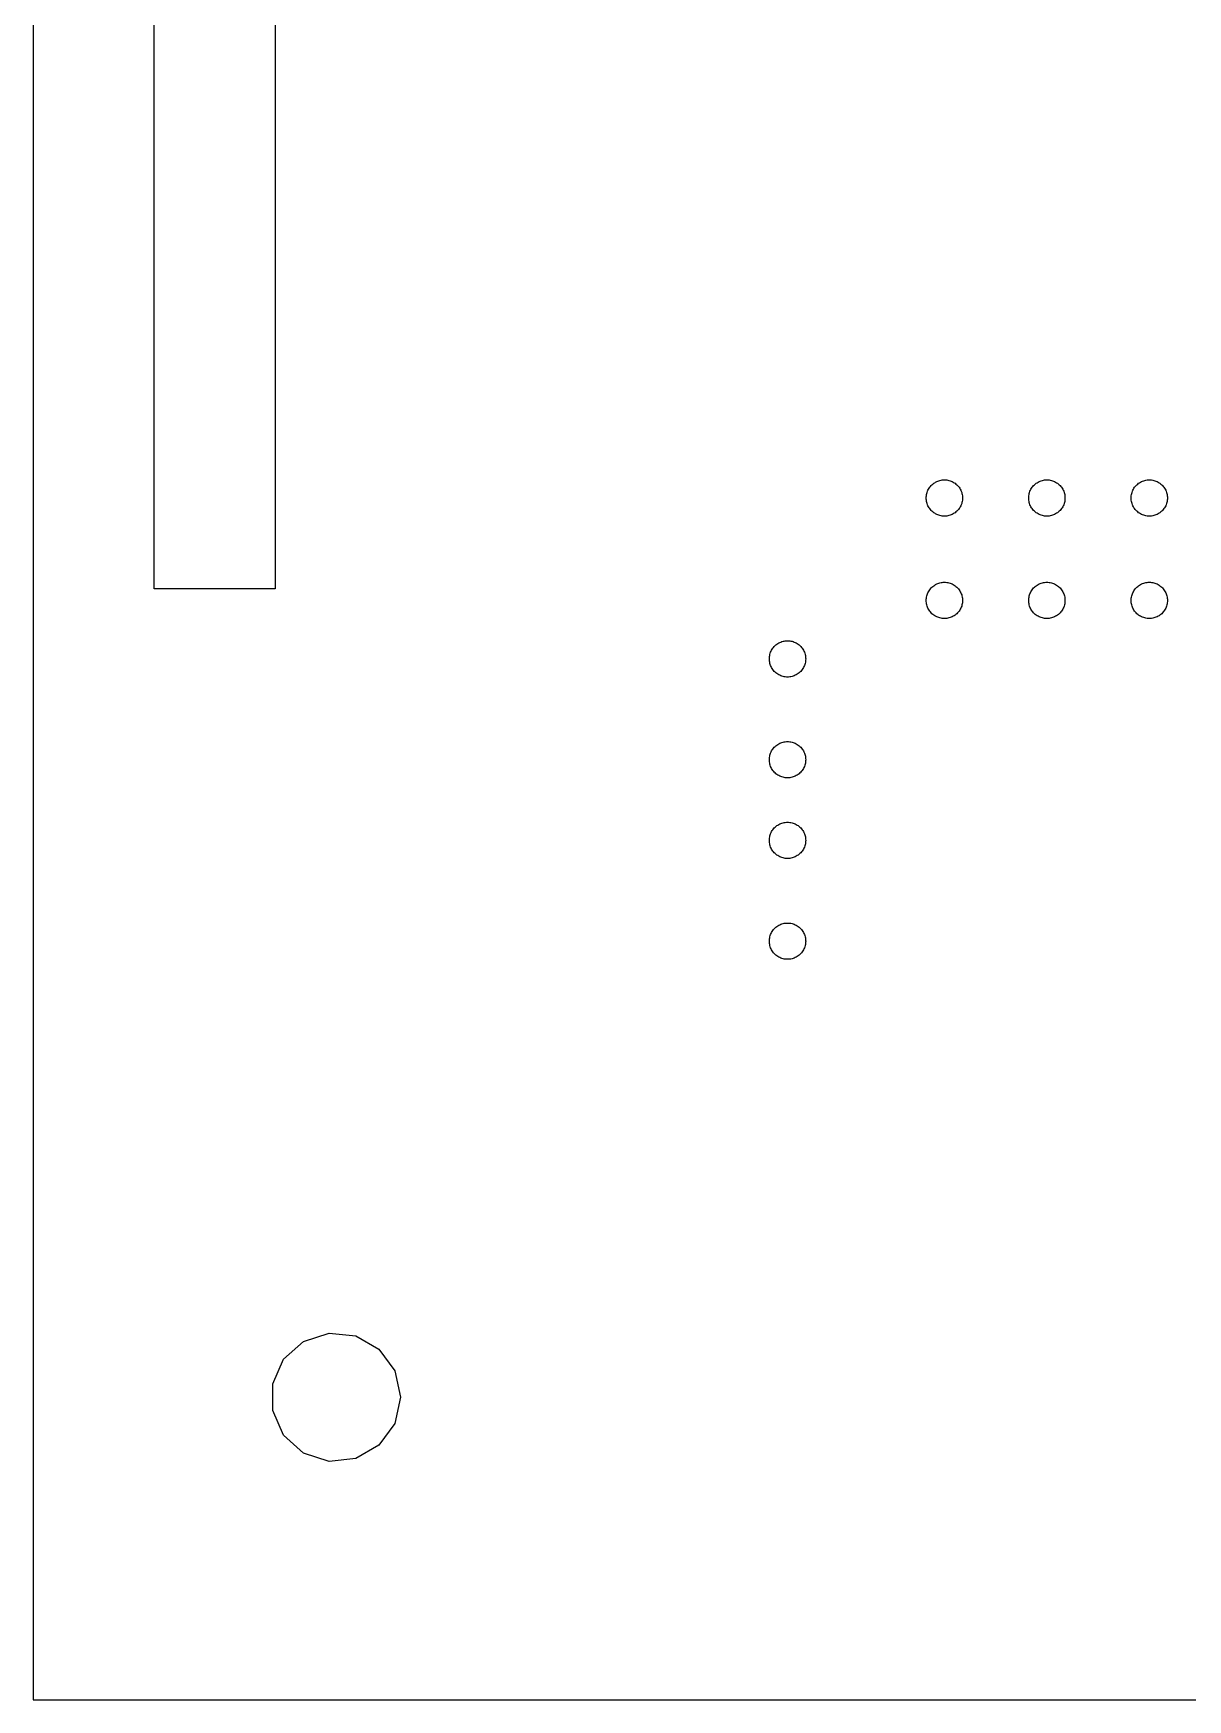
# Model space of a CAD drawing. Header units: metres. Extents: x 0 to 494, y 0 to 238.
# Drawn here: x 0 to 28.62, y 84.65 to 125.97 of the extents above; entities that cross this region are included whole.
import ezdxf

# ---------------------------------------------------------------- set-up
doc = ezdxf.new("R2010")
doc.units = ezdxf.units.M

msp = doc.modelspace()

# ---------------------------------------------------------------- linework, layer by layer
for p, q in [((0, 167.293), (0, 84.6465)), ((3, 112.195), (3, 139.744)), ((6, 139.744), (6, 112.195)), ((22.4509, 114.874), (22.4781, 114.882)), ((22.4781, 114.882), (22.5057, 114.889)), ((22.5057, 114.889), (22.5336, 114.893)), ((22.5336, 114.893), (22.5617, 114.896)), ((22.5617, 114.896), (22.59, 114.896)), ((22.59, 114.896), (22.6183, 114.896)), ((22.6183, 114.896), (22.6464, 114.893)), ((22.6464, 114.893), (22.6743, 114.889)), ((22.6743, 114.889), (22.7019, 114.882)), ((22.7019, 114.882), (22.729, 114.874)), ((24.9909, 114.874), (25.0181, 114.882)), ((25.0181, 114.882), (25.0457, 114.889)), ((25.0457, 114.889), (25.0736, 114.893)), ((25.0736, 114.893), (25.1017, 114.896)), ((25.1017, 114.896), (25.13, 114.896)), ((25.13, 114.896), (25.1582, 114.896)), ((25.1582, 114.896), (25.1864, 114.893)), ((25.1864, 114.893), (25.2143, 114.889)), ((25.2143, 114.889), (25.2419, 114.882)), ((25.2419, 114.882), (25.269, 114.874)), ((27.5309, 114.874), (27.5581, 114.882)), ((27.5581, 114.882), (27.5857, 114.889)), ((27.5857, 114.889), (27.6136, 114.893)), ((27.6136, 114.893), (27.6417, 114.896)), ((27.6417, 114.896), (27.67, 114.896)), ((27.67, 114.896), (27.6982, 114.896)), ((27.6982, 114.896), (27.7264, 114.893)), ((27.7264, 114.893), (27.7543, 114.889)), ((27.7543, 114.889), (27.7819, 114.882)), ((27.7819, 114.882), (27.8091, 114.874)), ((22.14, 114.446), (22.1409, 114.475)), ((22.1409, 114.475), (22.1435, 114.503)), ((22.1435, 114.503), (22.148, 114.531)), ((22.148, 114.531), (22.1541, 114.558)), ((22.1541, 114.558), (22.162, 114.586)), ((22.162, 114.586), (22.1716, 114.612)), ((22.1716, 114.612), (22.1828, 114.638)), ((22.1828, 114.638), (22.1956, 114.663)), ((22.1956, 114.663), (22.21, 114.688)), ((22.21, 114.688), (22.2259, 114.711)), ((22.2259, 114.711), (22.2433, 114.733)), ((22.2433, 114.733), (22.262, 114.755)), ((22.262, 114.755), (22.282, 114.775)), ((22.282, 114.775), (22.3031, 114.793)), ((22.3031, 114.793), (22.3255, 114.811)), ((22.3255, 114.811), (22.3489, 114.826)), ((22.3489, 114.826), (22.3732, 114.841)), ((22.3732, 114.841), (22.3984, 114.854)), ((22.3984, 114.854), (22.4243, 114.865)), ((22.4243, 114.865), (22.4509, 114.874)), ((22.729, 114.874), (22.7556, 114.865)), ((22.7556, 114.865), (22.7816, 114.854)), ((22.7816, 114.854), (22.8068, 114.841)), ((22.8068, 114.841), (22.8311, 114.826)), ((22.8311, 114.826), (22.8545, 114.811)), ((22.8545, 114.811), (22.8768, 114.793)), ((22.8768, 114.793), (22.898, 114.775)), ((22.898, 114.775), (22.918, 114.755)), ((22.918, 114.755), (22.9367, 114.733)), ((22.9367, 114.733), (22.9541, 114.711)), ((22.9541, 114.711), (22.9699, 114.688)), ((22.9699, 114.688), (22.9843, 114.663)), ((22.9843, 114.663), (22.9972, 114.638)), ((22.9972, 114.638), (23.0084, 114.612)), ((23.0084, 114.612), (23.018, 114.586)), ((23.018, 114.586), (23.0258, 114.558)), ((23.0258, 114.558), (23.032, 114.531)), ((23.032, 114.531), (23.0364, 114.503)), ((23.0364, 114.503), (23.0391, 114.475)), ((23.0391, 114.475), (23.04, 114.446)), ((24.68, 114.446), (24.6809, 114.475)), ((24.6809, 114.475), (24.6835, 114.503)), ((24.6835, 114.503), (24.688, 114.531)), ((24.688, 114.531), (24.6941, 114.558)), ((24.6941, 114.558), (24.702, 114.586)), ((24.702, 114.586), (24.7116, 114.612)), ((24.7116, 114.612), (24.7228, 114.638)), ((24.7228, 114.638), (24.7357, 114.663)), ((24.7357, 114.663), (24.75, 114.688)), ((24.75, 114.688), (24.7659, 114.711)), ((24.7659, 114.711), (24.7833, 114.733)), ((24.7833, 114.733), (24.802, 114.755)), ((24.802, 114.755), (24.8219, 114.775)), ((24.8219, 114.775), (24.8432, 114.793)), ((24.8432, 114.793), (24.8655, 114.811)), ((24.8655, 114.811), (24.8889, 114.826)), ((24.8889, 114.826), (24.9132, 114.841)), ((24.9132, 114.841), (24.9384, 114.854)), ((24.9384, 114.854), (24.9643, 114.865)), ((24.9643, 114.865), (24.9909, 114.874)), ((25.269, 114.874), (25.2957, 114.865)), ((25.2957, 114.865), (25.3216, 114.854)), ((25.3216, 114.854), (25.3468, 114.841)), ((25.3468, 114.841), (25.3711, 114.826)), ((25.3711, 114.826), (25.3945, 114.811)), ((25.3945, 114.811), (25.4168, 114.793)), ((25.4168, 114.793), (25.438, 114.775)), ((25.438, 114.775), (25.458, 114.755)), ((25.458, 114.755), (25.4767, 114.733)), ((25.4767, 114.733), (25.494, 114.711)), ((25.494, 114.711), (25.5099, 114.688)), ((25.5099, 114.688), (25.5243, 114.663)), ((25.5243, 114.663), (25.5372, 114.638)), ((25.5372, 114.638), (25.5484, 114.612)), ((25.5484, 114.612), (25.558, 114.586)), ((25.558, 114.586), (25.5659, 114.558)), ((25.5659, 114.558), (25.572, 114.531)), ((25.572, 114.531), (25.5764, 114.503)), ((25.5764, 114.503), (25.5791, 114.475)), ((25.5791, 114.475), (25.58, 114.446)), ((27.22, 114.446), (27.2209, 114.475)), ((27.2209, 114.475), (27.2235, 114.503)), ((27.2235, 114.503), (27.228, 114.531)), ((27.228, 114.531), (27.2341, 114.558)), ((27.2341, 114.558), (27.242, 114.586)), ((27.242, 114.586), (27.2516, 114.612)), ((27.2516, 114.612), (27.2628, 114.638)), ((27.2628, 114.638), (27.2757, 114.663)), ((27.2757, 114.663), (27.29, 114.688)), ((27.29, 114.688), (27.3059, 114.711)), ((27.3059, 114.711), (27.3233, 114.733)), ((27.3233, 114.733), (27.3419, 114.755)), ((27.3419, 114.755), (27.362, 114.775)), ((27.362, 114.775), (27.3831, 114.793)), ((27.3831, 114.793), (27.4055, 114.811)), ((27.4055, 114.811), (27.4289, 114.826)), ((27.4289, 114.826), (27.4532, 114.841)), ((27.4532, 114.841), (27.4784, 114.854)), ((27.4784, 114.854), (27.5043, 114.865)), ((27.5043, 114.865), (27.5309, 114.874)), ((27.8091, 114.874), (27.8356, 114.865)), ((27.8356, 114.865), (27.8616, 114.854)), ((27.8616, 114.854), (27.8868, 114.841)), ((27.8868, 114.841), (27.9111, 114.826)), ((27.9111, 114.826), (27.9345, 114.811)), ((27.9345, 114.811), (27.9568, 114.793)), ((27.9568, 114.793), (27.978, 114.775)), ((27.978, 114.775), (27.998, 114.755)), ((27.998, 114.755), (28.0167, 114.733)), ((28.0167, 114.733), (28.0341, 114.711)), ((28.0341, 114.711), (28.0499, 114.688)), ((28.0499, 114.688), (28.0643, 114.663)), ((28.0643, 114.663), (28.0772, 114.638)), ((28.0772, 114.638), (28.0884, 114.612)), ((28.0884, 114.612), (28.098, 114.586)), ((28.098, 114.586), (28.1059, 114.558)), ((28.1059, 114.558), (28.112, 114.531)), ((28.112, 114.531), (28.1164, 114.503)), ((28.1164, 114.503), (28.1191, 114.475)), ((28.1191, 114.475), (28.12, 114.446)), ((22.1409, 114.418), (22.14, 114.446)), ((22.1435, 114.39), (22.1409, 114.418)), ((22.148, 114.362), (22.1435, 114.39)), ((22.1541, 114.335), (22.148, 114.362)), ((22.162, 114.307), (22.1541, 114.335)), ((22.1716, 114.281), (22.162, 114.307)), ((22.1828, 114.255), (22.1716, 114.281)), ((22.1956, 114.23), (22.1828, 114.255)), ((22.21, 114.205), (22.1956, 114.23)), ((22.2259, 114.182), (22.21, 114.205)), ((22.2433, 114.16), (22.2259, 114.182)), ((22.262, 114.138), (22.2433, 114.16)), ((22.282, 114.118), (22.262, 114.138)), ((22.3031, 114.1), (22.282, 114.118)), ((22.3255, 114.082), (22.3031, 114.1)), ((22.3489, 114.067), (22.3255, 114.082)), ((22.3732, 114.052), (22.3489, 114.067)), ((22.8311, 114.067), (22.8068, 114.052)), ((22.8545, 114.082), (22.8311, 114.067)), ((22.8768, 114.1), (22.8545, 114.082)), ((22.898, 114.118), (22.8768, 114.1)), ((22.918, 114.138), (22.898, 114.118)), ((22.9367, 114.16), (22.918, 114.138)), ((22.9541, 114.182), (22.9367, 114.16)), ((22.9699, 114.205), (22.9541, 114.182)), ((22.9843, 114.23), (22.9699, 114.205)), ((22.9972, 114.255), (22.9843, 114.23)), ((23.0084, 114.281), (22.9972, 114.255)), ((23.018, 114.307), (23.0084, 114.281)), ((23.0258, 114.335), (23.018, 114.307)), ((23.032, 114.362), (23.0258, 114.335)), ((23.0364, 114.39), (23.032, 114.362)), ((23.0391, 114.418), (23.0364, 114.39)), ((23.04, 114.446), (23.0391, 114.418)), ((24.6809, 114.418), (24.68, 114.446)), ((24.6835, 114.39), (24.6809, 114.418)), ((24.688, 114.362), (24.6835, 114.39)), ((24.6941, 114.335), (24.688, 114.362)), ((24.702, 114.307), (24.6941, 114.335)), ((24.7116, 114.281), (24.702, 114.307)), ((24.7228, 114.255), (24.7116, 114.281)), ((24.7357, 114.23), (24.7228, 114.255)), ((24.75, 114.205), (24.7357, 114.23)), ((24.7659, 114.182), (24.75, 114.205)), ((24.7833, 114.16), (24.7659, 114.182)), ((24.802, 114.138), (24.7833, 114.16)), ((24.8219, 114.118), (24.802, 114.138)), ((24.8432, 114.1), (24.8219, 114.118)), ((24.8655, 114.082), (24.8432, 114.1)), ((24.8889, 114.067), (24.8655, 114.082)), ((24.9132, 114.052), (24.8889, 114.067)), ((25.3711, 114.067), (25.3468, 114.052)), ((25.3945, 114.082), (25.3711, 114.067)), ((25.4168, 114.1), (25.3945, 114.082)), ((25.438, 114.118), (25.4168, 114.1)), ((25.458, 114.138), (25.438, 114.118)), ((25.4767, 114.16), (25.458, 114.138)), ((25.494, 114.182), (25.4767, 114.16)), ((25.5099, 114.205), (25.494, 114.182)), ((25.5243, 114.23), (25.5099, 114.205)), ((25.5372, 114.255), (25.5243, 114.23)), ((25.5484, 114.281), (25.5372, 114.255)), ((25.558, 114.307), (25.5484, 114.281)), ((25.5659, 114.335), (25.558, 114.307)), ((25.572, 114.362), (25.5659, 114.335)), ((25.5764, 114.39), (25.572, 114.362)), ((25.5791, 114.418), (25.5764, 114.39)), ((25.58, 114.446), (25.5791, 114.418)), ((27.2209, 114.418), (27.22, 114.446)), ((27.2235, 114.39), (27.2209, 114.418)), ((27.228, 114.362), (27.2235, 114.39)), ((27.2341, 114.335), (27.228, 114.362)), ((27.242, 114.307), (27.2341, 114.335)), ((27.2516, 114.281), (27.242, 114.307)), ((27.2628, 114.255), (27.2516, 114.281)), ((27.2757, 114.23), (27.2628, 114.255)), ((27.29, 114.205), (27.2757, 114.23)), ((27.3059, 114.182), (27.29, 114.205)), ((27.3233, 114.16), (27.3059, 114.182)), ((27.3419, 114.138), (27.3233, 114.16)), ((27.362, 114.118), (27.3419, 114.138)), ((27.3831, 114.1), (27.362, 114.118)), ((27.4055, 114.082), (27.3831, 114.1)), ((27.4289, 114.067), (27.4055, 114.082)), ((27.4532, 114.052), (27.4289, 114.067)), ((27.9111, 114.067), (27.8868, 114.052)), ((27.9345, 114.082), (27.9111, 114.067)), ((27.9568, 114.1), (27.9345, 114.082)), ((27.978, 114.118), (27.9568, 114.1)), ((27.998, 114.138), (27.978, 114.118)), ((28.0167, 114.16), (27.998, 114.138)), ((28.0341, 114.182), (28.0167, 114.16)), ((28.0499, 114.205), (28.0341, 114.182)), ((28.0643, 114.23), (28.0499, 114.205)), ((28.0772, 114.255), (28.0643, 114.23)), ((28.0884, 114.281), (28.0772, 114.255)), ((28.098, 114.307), (28.0884, 114.281)), ((28.1059, 114.335), (28.098, 114.307)), ((28.112, 114.362), (28.1059, 114.335)), ((28.1164, 114.39), (28.112, 114.362)), ((28.1191, 114.418), (28.1164, 114.39)), ((28.12, 114.446), (28.1191, 114.418)), ((22.3984, 114.039), (22.3732, 114.052)), ((22.4243, 114.028), (22.3984, 114.039)), ((22.4509, 114.019), (22.4243, 114.028)), ((22.4781, 114.011), (22.4509, 114.019)), ((22.5057, 114.004), (22.4781, 114.011)), ((22.5336, 114), (22.5057, 114.004)), ((22.5617, 113.997), (22.5336, 114)), ((22.59, 113.996), (22.5617, 113.997)), ((22.6183, 113.997), (22.59, 113.996)), ((22.6464, 114), (22.6183, 113.997)), ((22.6743, 114.004), (22.6464, 114)), ((22.7019, 114.011), (22.6743, 114.004)), ((22.729, 114.019), (22.7019, 114.011)), ((22.7556, 114.028), (22.729, 114.019)), ((22.7816, 114.039), (22.7556, 114.028)), ((22.8068, 114.052), (22.7816, 114.039)), ((24.9384, 114.039), (24.9132, 114.052)), ((24.9643, 114.028), (24.9384, 114.039)), ((24.9909, 114.019), (24.9643, 114.028)), ((25.0181, 114.011), (24.9909, 114.019)), ((25.0457, 114.004), (25.0181, 114.011)), ((25.0736, 114), (25.0457, 114.004)), ((25.1017, 113.997), (25.0736, 114)), ((25.13, 113.996), (25.1017, 113.997)), ((25.1582, 113.997), (25.13, 113.996)), ((25.1864, 114), (25.1582, 113.997)), ((25.2143, 114.004), (25.1864, 114)), ((25.2419, 114.011), (25.2143, 114.004)), ((25.269, 114.019), (25.2419, 114.011)), ((25.2957, 114.028), (25.269, 114.019)), ((25.3216, 114.039), (25.2957, 114.028)), ((25.3468, 114.052), (25.3216, 114.039)), ((27.4784, 114.039), (27.4532, 114.052)), ((27.5043, 114.028), (27.4784, 114.039)), ((27.5309, 114.019), (27.5043, 114.028)), ((27.5581, 114.011), (27.5309, 114.019)), ((27.5857, 114.004), (27.5581, 114.011)), ((27.6136, 114), (27.5857, 114.004)), ((27.6417, 113.997), (27.6136, 114)), ((27.67, 113.996), (27.6417, 113.997)), ((27.6982, 113.997), (27.67, 113.996)), ((27.7264, 114), (27.6982, 113.997)), ((27.7543, 114.004), (27.7264, 114)), ((27.7819, 114.011), (27.7543, 114.004)), ((27.8091, 114.019), (27.7819, 114.011)), ((27.8356, 114.028), (27.8091, 114.019)), ((27.8616, 114.039), (27.8356, 114.028)), ((27.8868, 114.052), (27.8616, 114.039)), ((6, 112.195), (3, 112.195)), ((22.1435, 111.963), (22.148, 111.991)), ((22.148, 111.991), (22.1541, 112.018)), ((22.1541, 112.018), (22.162, 112.046)), ((22.162, 112.046), (22.1716, 112.072)), ((22.1716, 112.072), (22.1828, 112.098)), ((22.1828, 112.098), (22.1956, 112.123)), ((22.1956, 112.123), (22.21, 112.148)), ((22.21, 112.148), (22.2259, 112.171)), ((22.2259, 112.171), (22.2433, 112.193)), ((22.2433, 112.193), (22.262, 112.215)), ((22.262, 112.215), (22.282, 112.235)), ((22.282, 112.235), (22.3031, 112.253)), ((22.3031, 112.253), (22.3255, 112.271)), ((22.3255, 112.271), (22.3489, 112.286)), ((22.3489, 112.286), (22.3732, 112.301)), ((22.3732, 112.301), (22.3984, 112.314)), ((22.3984, 112.314), (22.4243, 112.325)), ((22.4243, 112.325), (22.4509, 112.334)), ((22.4509, 112.334), (22.4781, 112.342)), ((22.4781, 112.342), (22.5057, 112.349)), ((22.5057, 112.349), (22.5336, 112.353)), ((22.5336, 112.353), (22.5617, 112.356)), ((22.5617, 112.356), (22.59, 112.356)), ((22.59, 112.356), (22.6183, 112.356)), ((22.6183, 112.356), (22.6464, 112.353)), ((22.6464, 112.353), (22.6743, 112.349)), ((22.6743, 112.349), (22.7019, 112.342)), ((22.7019, 112.342), (22.729, 112.334)), ((22.729, 112.334), (22.7556, 112.325)), ((22.7556, 112.325), (22.7816, 112.314)), ((22.7816, 112.314), (22.8068, 112.301)), ((22.8068, 112.301), (22.8311, 112.286)), ((22.8311, 112.286), (22.8545, 112.271)), ((22.8545, 112.271), (22.8768, 112.253)), ((22.8768, 112.253), (22.898, 112.235)), ((22.898, 112.235), (22.918, 112.215)), ((22.918, 112.215), (22.9367, 112.193)), ((22.9367, 112.193), (22.9541, 112.171)), ((22.9541, 112.171), (22.9699, 112.148)), ((22.9699, 112.148), (22.9843, 112.123)), ((22.9843, 112.123), (22.9972, 112.098)), ((22.9972, 112.098), (23.0084, 112.072)), ((23.0084, 112.072), (23.018, 112.046)), ((23.018, 112.046), (23.0258, 112.018)), ((23.0258, 112.018), (23.032, 111.991)), ((23.032, 111.991), (23.0364, 111.963)), ((24.6835, 111.963), (24.688, 111.991)), ((24.688, 111.991), (24.6941, 112.018)), ((24.6941, 112.018), (24.702, 112.046)), ((24.702, 112.046), (24.7116, 112.072)), ((24.7116, 112.072), (24.7228, 112.098)), ((24.7228, 112.098), (24.7357, 112.123)), ((24.7357, 112.123), (24.75, 112.148)), ((24.75, 112.148), (24.7659, 112.171)), ((24.7659, 112.171), (24.7833, 112.193)), ((24.7833, 112.193), (24.802, 112.215)), ((24.802, 112.215), (24.8219, 112.235)), ((24.8219, 112.235), (24.8432, 112.253)), ((24.8432, 112.253), (24.8655, 112.271)), ((24.8655, 112.271), (24.8889, 112.286)), ((24.8889, 112.286), (24.9132, 112.301)), ((24.9132, 112.301), (24.9384, 112.314)), ((24.9384, 112.314), (24.9643, 112.325)), ((24.9643, 112.325), (24.9909, 112.334)), ((24.9909, 112.334), (25.0181, 112.342)), ((25.0181, 112.342), (25.0457, 112.349)), ((25.0457, 112.349), (25.0736, 112.353)), ((25.0736, 112.353), (25.1017, 112.356)), ((25.1017, 112.356), (25.13, 112.356)), ((25.13, 112.356), (25.1582, 112.356)), ((25.1582, 112.356), (25.1864, 112.353)), ((25.1864, 112.353), (25.2143, 112.349)), ((25.2143, 112.349), (25.2419, 112.342)), ((25.2419, 112.342), (25.269, 112.334)), ((25.269, 112.334), (25.2957, 112.325)), ((25.2957, 112.325), (25.3216, 112.314)), ((25.3216, 112.314), (25.3468, 112.301)), ((25.3468, 112.301), (25.3711, 112.286)), ((25.3711, 112.286), (25.3945, 112.271)), ((25.3945, 112.271), (25.4168, 112.253)), ((25.4168, 112.253), (25.438, 112.235)), ((25.438, 112.235), (25.458, 112.215)), ((25.458, 112.215), (25.4767, 112.193)), ((25.4767, 112.193), (25.494, 112.171)), ((25.494, 112.171), (25.5099, 112.148)), ((25.5099, 112.148), (25.5243, 112.123)), ((25.5243, 112.123), (25.5372, 112.098)), ((25.5372, 112.098), (25.5484, 112.072)), ((25.5484, 112.072), (25.558, 112.046)), ((25.558, 112.046), (25.5659, 112.018)), ((25.5659, 112.018), (25.572, 111.991)), ((25.572, 111.991), (25.5764, 111.963)), ((27.2235, 111.963), (27.228, 111.991)), ((27.228, 111.991), (27.2341, 112.018)), ((27.2341, 112.018), (27.242, 112.046)), ((27.242, 112.046), (27.2516, 112.072)), ((27.2516, 112.072), (27.2628, 112.098)), ((27.2628, 112.098), (27.2757, 112.123)), ((27.2757, 112.123), (27.29, 112.148)), ((27.29, 112.148), (27.3059, 112.171)), ((27.3059, 112.171), (27.3233, 112.193)), ((27.3233, 112.193), (27.3419, 112.215)), ((27.3419, 112.215), (27.362, 112.235)), ((27.362, 112.235), (27.3831, 112.253)), ((27.3831, 112.253), (27.4055, 112.271)), ((27.4055, 112.271), (27.4289, 112.286)), ((27.4289, 112.286), (27.4532, 112.301)), ((27.4532, 112.301), (27.4784, 112.314)), ((27.4784, 112.314), (27.5043, 112.325)), ((27.5043, 112.325), (27.5309, 112.334)), ((27.5309, 112.334), (27.5581, 112.342)), ((27.5581, 112.342), (27.5857, 112.349)), ((27.5857, 112.349), (27.6136, 112.353)), ((27.6136, 112.353), (27.6417, 112.356)), ((27.6417, 112.356), (27.67, 112.356)), ((27.67, 112.356), (27.6982, 112.356)), ((27.6982, 112.356), (27.7264, 112.353)), ((27.7264, 112.353), (27.7543, 112.349)), ((27.7543, 112.349), (27.7819, 112.342)), ((27.7819, 112.342), (27.8091, 112.334)), ((27.8091, 112.334), (27.8356, 112.325)), ((27.8356, 112.325), (27.8616, 112.314)), ((27.8616, 112.314), (27.8868, 112.301)), ((27.8868, 112.301), (27.9111, 112.286)), ((27.9111, 112.286), (27.9345, 112.271)), ((27.9345, 112.271), (27.9568, 112.253)), ((27.9568, 112.253), (27.978, 112.235)), ((27.978, 112.235), (27.998, 112.215)), ((27.998, 112.215), (28.0167, 112.193)), ((28.0167, 112.193), (28.0341, 112.171)), ((28.0341, 112.171), (28.0499, 112.148)), ((28.0499, 112.148), (28.0643, 112.123)), ((28.0643, 112.123), (28.0772, 112.098)), ((28.0772, 112.098), (28.0884, 112.072)), ((28.0884, 112.072), (28.098, 112.046)), ((28.098, 112.046), (28.1059, 112.018)), ((28.1059, 112.018), (28.112, 111.991)), ((28.112, 111.991), (28.1164, 111.963)), ((22.14, 111.906), (22.1409, 111.935)), ((22.1409, 111.878), (22.14, 111.906)), ((22.1409, 111.935), (22.1435, 111.963)), ((22.1435, 111.85), (22.1409, 111.878)), ((22.148, 111.822), (22.1435, 111.85)), ((22.1541, 111.795), (22.148, 111.822)), ((22.162, 111.767), (22.1541, 111.795)), ((22.1716, 111.741), (22.162, 111.767)), ((22.1828, 111.715), (22.1716, 111.741)), ((22.1956, 111.69), (22.1828, 111.715)), ((22.21, 111.665), (22.1956, 111.69)), ((22.2259, 111.642), (22.21, 111.665)), ((22.2433, 111.62), (22.2259, 111.642)), ((22.262, 111.598), (22.2433, 111.62)), ((22.282, 111.578), (22.262, 111.598)), ((22.3031, 111.56), (22.282, 111.578)), ((22.898, 111.578), (22.8768, 111.56)), ((22.918, 111.598), (22.898, 111.578)), ((22.9367, 111.62), (22.918, 111.598)), ((22.9541, 111.642), (22.9367, 111.62)), ((22.9699, 111.665), (22.9541, 111.642)), ((22.9843, 111.69), (22.9699, 111.665)), ((22.9972, 111.715), (22.9843, 111.69)), ((23.0084, 111.741), (22.9972, 111.715)), ((23.018, 111.767), (23.0084, 111.741)), ((23.0258, 111.795), (23.018, 111.767)), ((23.032, 111.822), (23.0258, 111.795)), ((23.0364, 111.85), (23.032, 111.822)), ((23.0364, 111.963), (23.0391, 111.935)), ((23.0391, 111.878), (23.0364, 111.85)), ((23.0391, 111.935), (23.04, 111.906)), ((23.04, 111.906), (23.0391, 111.878)), ((24.68, 111.906), (24.6809, 111.935)), ((24.6809, 111.878), (24.68, 111.906)), ((24.6809, 111.935), (24.6835, 111.963)), ((24.6835, 111.85), (24.6809, 111.878)), ((24.688, 111.822), (24.6835, 111.85)), ((24.6941, 111.795), (24.688, 111.822)), ((24.702, 111.767), (24.6941, 111.795)), ((24.7116, 111.741), (24.702, 111.767)), ((24.7228, 111.715), (24.7116, 111.741)), ((24.7357, 111.69), (24.7228, 111.715)), ((24.75, 111.665), (24.7357, 111.69)), ((24.7659, 111.642), (24.75, 111.665)), ((24.7833, 111.62), (24.7659, 111.642)), ((24.802, 111.598), (24.7833, 111.62)), ((24.8219, 111.578), (24.802, 111.598)), ((24.8432, 111.56), (24.8219, 111.578)), ((25.438, 111.578), (25.4168, 111.56)), ((25.458, 111.598), (25.438, 111.578)), ((25.4767, 111.62), (25.458, 111.598)), ((25.494, 111.642), (25.4767, 111.62)), ((25.5099, 111.665), (25.494, 111.642)), ((25.5243, 111.69), (25.5099, 111.665)), ((25.5372, 111.715), (25.5243, 111.69)), ((25.5484, 111.741), (25.5372, 111.715)), ((25.558, 111.767), (25.5484, 111.741)), ((25.5659, 111.795), (25.558, 111.767)), ((25.572, 111.822), (25.5659, 111.795)), ((25.5764, 111.85), (25.572, 111.822)), ((25.5764, 111.963), (25.5791, 111.935)), ((25.5791, 111.878), (25.5764, 111.85)), ((25.5791, 111.935), (25.58, 111.906)), ((25.58, 111.906), (25.5791, 111.878)), ((27.22, 111.906), (27.2209, 111.935)), ((27.2209, 111.878), (27.22, 111.906)), ((27.2209, 111.935), (27.2235, 111.963)), ((27.2235, 111.85), (27.2209, 111.878)), ((27.228, 111.822), (27.2235, 111.85)), ((27.2341, 111.795), (27.228, 111.822)), ((27.242, 111.767), (27.2341, 111.795)), ((27.2516, 111.741), (27.242, 111.767)), ((27.2628, 111.715), (27.2516, 111.741)), ((27.2757, 111.69), (27.2628, 111.715)), ((27.29, 111.665), (27.2757, 111.69)), ((27.3059, 111.642), (27.29, 111.665)), ((27.3233, 111.62), (27.3059, 111.642)), ((27.3419, 111.598), (27.3233, 111.62)), ((27.362, 111.578), (27.3419, 111.598)), ((27.3831, 111.56), (27.362, 111.578)), ((27.978, 111.578), (27.9568, 111.56)), ((27.998, 111.598), (27.978, 111.578)), ((28.0167, 111.62), (27.998, 111.598)), ((28.0341, 111.642), (28.0167, 111.62)), ((28.0499, 111.665), (28.0341, 111.642)), ((28.0643, 111.69), (28.0499, 111.665)), ((28.0772, 111.715), (28.0643, 111.69)), ((28.0884, 111.741), (28.0772, 111.715)), ((28.098, 111.767), (28.0884, 111.741)), ((28.1059, 111.795), (28.098, 111.767)), ((28.112, 111.822), (28.1059, 111.795)), ((28.1164, 111.85), (28.112, 111.822)), ((28.1164, 111.963), (28.1191, 111.935)), ((28.1191, 111.878), (28.1164, 111.85)), ((28.1191, 111.935), (28.12, 111.906)), ((28.12, 111.906), (28.1191, 111.878)), ((22.3255, 111.542), (22.3031, 111.56)), ((22.3489, 111.527), (22.3255, 111.542)), ((22.3732, 111.512), (22.3489, 111.527)), ((22.3984, 111.499), (22.3732, 111.512)), ((22.4243, 111.488), (22.3984, 111.499)), ((22.4509, 111.479), (22.4243, 111.488)), ((22.4781, 111.471), (22.4509, 111.479)), ((22.5057, 111.464), (22.4781, 111.471)), ((22.5336, 111.46), (22.5057, 111.464)), ((22.5617, 111.457), (22.5336, 111.46)), ((22.59, 111.456), (22.5617, 111.457)), ((22.6183, 111.457), (22.59, 111.456)), ((22.6464, 111.46), (22.6183, 111.457)), ((22.6743, 111.464), (22.6464, 111.46)), ((22.7019, 111.471), (22.6743, 111.464)), ((22.729, 111.479), (22.7019, 111.471)), ((22.7556, 111.488), (22.729, 111.479)), ((22.7816, 111.499), (22.7556, 111.488)), ((22.8068, 111.512), (22.7816, 111.499)), ((22.8311, 111.527), (22.8068, 111.512)), ((22.8545, 111.542), (22.8311, 111.527)), ((22.8768, 111.56), (22.8545, 111.542)), ((24.8655, 111.542), (24.8432, 111.56)), ((24.8889, 111.527), (24.8655, 111.542)), ((24.9132, 111.512), (24.8889, 111.527)), ((24.9384, 111.499), (24.9132, 111.512)), ((24.9643, 111.488), (24.9384, 111.499)), ((24.9909, 111.479), (24.9643, 111.488)), ((25.0181, 111.471), (24.9909, 111.479)), ((25.0457, 111.464), (25.0181, 111.471)), ((25.0736, 111.46), (25.0457, 111.464)), ((25.1017, 111.457), (25.0736, 111.46)), ((25.13, 111.456), (25.1017, 111.457)), ((25.1582, 111.457), (25.13, 111.456)), ((25.1864, 111.46), (25.1582, 111.457)), ((25.2143, 111.464), (25.1864, 111.46)), ((25.2419, 111.471), (25.2143, 111.464)), ((25.269, 111.479), (25.2419, 111.471)), ((25.2957, 111.488), (25.269, 111.479)), ((25.3216, 111.499), (25.2957, 111.488)), ((25.3468, 111.512), (25.3216, 111.499)), ((25.3711, 111.527), (25.3468, 111.512)), ((25.3945, 111.542), (25.3711, 111.527)), ((25.4168, 111.56), (25.3945, 111.542)), ((27.4055, 111.542), (27.3831, 111.56)), ((27.4289, 111.527), (27.4055, 111.542)), ((27.4532, 111.512), (27.4289, 111.527)), ((27.4784, 111.499), (27.4532, 111.512)), ((27.5043, 111.488), (27.4784, 111.499)), ((27.5309, 111.479), (27.5043, 111.488)), ((27.5581, 111.471), (27.5309, 111.479)), ((27.5857, 111.464), (27.5581, 111.471)), ((27.6136, 111.46), (27.5857, 111.464)), ((27.6417, 111.457), (27.6136, 111.46)), ((27.67, 111.456), (27.6417, 111.457)), ((27.6982, 111.457), (27.67, 111.456)), ((27.7264, 111.46), (27.6982, 111.457)), ((27.7543, 111.464), (27.7264, 111.46)), ((27.7819, 111.471), (27.7543, 111.464)), ((27.8091, 111.479), (27.7819, 111.471)), ((27.8356, 111.488), (27.8091, 111.479)), ((27.8616, 111.499), (27.8356, 111.488)), ((27.8868, 111.512), (27.8616, 111.499)), ((27.9111, 111.527), (27.8868, 111.512)), ((27.9345, 111.542), (27.9111, 111.527)), ((27.9568, 111.56), (27.9345, 111.542)), ((18.3533, 110.743), (18.372, 110.765)), ((18.372, 110.765), (18.392, 110.785)), ((18.392, 110.785), (18.4131, 110.803)), ((18.4131, 110.803), (18.4355, 110.821)), ((18.4355, 110.821), (18.4589, 110.836)), ((18.4589, 110.836), (18.4832, 110.851)), ((18.4832, 110.851), (18.5084, 110.864)), ((18.5084, 110.864), (18.5343, 110.875)), ((18.5343, 110.875), (18.5609, 110.884)), ((18.5609, 110.884), (18.5881, 110.892)), ((18.5881, 110.892), (18.6157, 110.899)), ((18.6157, 110.899), (18.6436, 110.903)), ((18.6436, 110.903), (18.6717, 110.906)), ((18.6717, 110.906), (18.7, 110.906)), ((18.7, 110.906), (18.7282, 110.906)), ((18.7282, 110.906), (18.7564, 110.903)), ((18.7564, 110.903), (18.7843, 110.899)), ((18.7843, 110.899), (18.8119, 110.892)), ((18.8119, 110.892), (18.8391, 110.884)), ((18.8391, 110.884), (18.8656, 110.875)), ((18.8656, 110.875), (18.8916, 110.864)), ((18.8916, 110.864), (18.9168, 110.851)), ((18.9168, 110.851), (18.9411, 110.836)), ((18.9411, 110.836), (18.9645, 110.821)), ((18.9645, 110.821), (18.9868, 110.803)), ((18.9868, 110.803), (19.008, 110.785)), ((19.008, 110.785), (19.028, 110.765)), ((19.028, 110.765), (19.0467, 110.743)), ((18.25, 110.456), (18.2509, 110.485)), ((18.2509, 110.428), (18.25, 110.456)), ((18.2509, 110.485), (18.2535, 110.513)), ((18.2535, 110.4), (18.2509, 110.428)), ((18.2535, 110.513), (18.258, 110.541)), ((18.258, 110.372), (18.2535, 110.4)), ((18.258, 110.541), (18.2641, 110.568)), ((18.2641, 110.345), (18.258, 110.372)), ((18.2641, 110.568), (18.272, 110.596)), ((18.272, 110.317), (18.2641, 110.345)), ((18.272, 110.596), (18.2816, 110.622)), ((18.2816, 110.622), (18.2928, 110.648)), ((18.2928, 110.648), (18.3056, 110.673)), ((18.3056, 110.673), (18.32, 110.698)), ((18.32, 110.698), (18.3359, 110.721)), ((18.3359, 110.721), (18.3533, 110.743)), ((19.0467, 110.743), (19.0641, 110.721)), ((19.0641, 110.721), (19.0799, 110.698)), ((19.0799, 110.698), (19.0943, 110.673)), ((19.0943, 110.673), (19.1072, 110.648)), ((19.1072, 110.648), (19.1184, 110.622)), ((19.1184, 110.622), (19.128, 110.596)), ((19.128, 110.596), (19.1358, 110.568)), ((19.1358, 110.345), (19.128, 110.317)), ((19.1358, 110.568), (19.142, 110.541)), ((19.142, 110.372), (19.1358, 110.345)), ((19.142, 110.541), (19.1464, 110.513)), ((19.1464, 110.4), (19.142, 110.372)), ((19.1464, 110.513), (19.1491, 110.485)), ((19.1491, 110.428), (19.1464, 110.4)), ((19.1491, 110.485), (19.15, 110.456)), ((19.15, 110.456), (19.1491, 110.428)), ((18.2816, 110.291), (18.272, 110.317)), ((18.2928, 110.265), (18.2816, 110.291)), ((18.3056, 110.24), (18.2928, 110.265)), ((18.32, 110.215), (18.3056, 110.24)), ((18.3359, 110.192), (18.32, 110.215)), ((18.3533, 110.17), (18.3359, 110.192)), ((18.372, 110.148), (18.3533, 110.17)), ((18.392, 110.128), (18.372, 110.148)), ((18.4131, 110.11), (18.392, 110.128)), ((18.4355, 110.092), (18.4131, 110.11)), ((18.4589, 110.077), (18.4355, 110.092)), ((18.4832, 110.062), (18.4589, 110.077)), ((18.5084, 110.049), (18.4832, 110.062)), ((18.5343, 110.038), (18.5084, 110.049)), ((18.5609, 110.029), (18.5343, 110.038)), ((18.5881, 110.021), (18.5609, 110.029)), ((18.6157, 110.014), (18.5881, 110.021)), ((18.6436, 110.01), (18.6157, 110.014)), ((18.6717, 110.007), (18.6436, 110.01)), ((18.7, 110.006), (18.6717, 110.007)), ((18.7282, 110.007), (18.7, 110.006)), ((18.7564, 110.01), (18.7282, 110.007)), ((18.7843, 110.014), (18.7564, 110.01)), ((18.8119, 110.021), (18.7843, 110.014)), ((18.8391, 110.029), (18.8119, 110.021)), ((18.8656, 110.038), (18.8391, 110.029)), ((18.8916, 110.049), (18.8656, 110.038)), ((18.9168, 110.062), (18.8916, 110.049)), ((18.9411, 110.077), (18.9168, 110.062)), ((18.9645, 110.092), (18.9411, 110.077)), ((18.9868, 110.11), (18.9645, 110.092)), ((19.008, 110.128), (18.9868, 110.11)), ((19.028, 110.148), (19.008, 110.128)), ((19.0467, 110.17), (19.028, 110.148)), ((19.0641, 110.192), (19.0467, 110.17)), ((19.0799, 110.215), (19.0641, 110.192)), ((19.0943, 110.24), (19.0799, 110.215)), ((19.1072, 110.265), (19.0943, 110.24)), ((19.1184, 110.291), (19.1072, 110.265)), ((19.128, 110.317), (19.1184, 110.291)), ((18.372, 108.265), (18.392, 108.285)), ((18.392, 108.285), (18.4131, 108.303)), ((18.4131, 108.303), (18.4355, 108.321)), ((18.4355, 108.321), (18.4589, 108.336)), ((18.4589, 108.336), (18.4832, 108.351)), ((18.4832, 108.351), (18.5084, 108.364)), ((18.5084, 108.364), (18.5343, 108.375)), ((18.5343, 108.375), (18.5609, 108.384)), ((18.5609, 108.384), (18.5881, 108.392)), ((18.5881, 108.392), (18.6157, 108.399)), ((18.6157, 108.399), (18.6436, 108.403)), ((18.6436, 108.403), (18.6717, 108.406)), ((18.6717, 108.406), (18.7, 108.406)), ((18.7, 108.406), (18.7282, 108.406)), ((18.7282, 108.406), (18.7564, 108.403)), ((18.7564, 108.403), (18.7843, 108.399)), ((18.7843, 108.399), (18.8119, 108.392)), ((18.8119, 108.392), (18.8391, 108.384)), ((18.8391, 108.384), (18.8656, 108.375)), ((18.8656, 108.375), (18.8916, 108.364)), ((18.8916, 108.364), (18.9168, 108.351)), ((18.9168, 108.351), (18.9411, 108.336)), ((18.9411, 108.336), (18.9645, 108.321)), ((18.9645, 108.321), (18.9868, 108.303)), ((18.9868, 108.303), (19.008, 108.285)), ((19.008, 108.285), (19.028, 108.265)), ((18.25, 107.956), (18.2509, 107.985)), ((18.2509, 107.928), (18.25, 107.956)), ((18.2509, 107.985), (18.2535, 108.013)), ((18.2535, 107.9), (18.2509, 107.928)), ((18.2535, 108.013), (18.258, 108.041)), ((18.258, 107.872), (18.2535, 107.9)), ((18.258, 108.041), (18.2641, 108.068)), ((18.2641, 107.845), (18.258, 107.872)), ((18.2641, 108.068), (18.272, 108.096)), ((18.272, 108.096), (18.2816, 108.122)), ((18.2816, 108.122), (18.2928, 108.148)), ((18.2928, 108.148), (18.3056, 108.173)), ((18.3056, 108.173), (18.32, 108.198)), ((18.32, 108.198), (18.3359, 108.221)), ((18.3359, 108.221), (18.3533, 108.243)), ((18.3533, 108.243), (18.372, 108.265)), ((19.028, 108.265), (19.0467, 108.243)), ((19.0467, 108.243), (19.0641, 108.221)), ((19.0641, 108.221), (19.0799, 108.198)), ((19.0799, 108.198), (19.0943, 108.173)), ((19.0943, 108.173), (19.1072, 108.148)), ((19.1072, 108.148), (19.1184, 108.122)), ((19.1184, 108.122), (19.128, 108.096)), ((19.128, 108.096), (19.1358, 108.068)), ((19.1358, 108.068), (19.142, 108.041)), ((19.142, 107.872), (19.1358, 107.845)), ((19.142, 108.041), (19.1464, 108.013)), ((19.1464, 107.9), (19.142, 107.872)), ((19.1464, 108.013), (19.1491, 107.985)), ((19.1491, 107.928), (19.1464, 107.9)), ((19.1491, 107.985), (19.15, 107.956)), ((19.15, 107.956), (19.1491, 107.928)), ((18.272, 107.817), (18.2641, 107.845)), ((18.2816, 107.791), (18.272, 107.817)), ((18.2928, 107.765), (18.2816, 107.791)), ((18.3056, 107.74), (18.2928, 107.765)), ((18.32, 107.715), (18.3056, 107.74)), ((18.3359, 107.692), (18.32, 107.715)), ((18.3533, 107.67), (18.3359, 107.692)), ((18.372, 107.648), (18.3533, 107.67)), ((18.392, 107.628), (18.372, 107.648)), ((18.4131, 107.61), (18.392, 107.628)), ((18.4355, 107.592), (18.4131, 107.61)), ((18.4589, 107.577), (18.4355, 107.592)), ((18.4832, 107.562), (18.4589, 107.577)), ((18.5084, 107.549), (18.4832, 107.562)), ((18.5343, 107.538), (18.5084, 107.549)), ((18.5609, 107.529), (18.5343, 107.538)), ((18.5881, 107.521), (18.5609, 107.529)), ((18.6157, 107.514), (18.5881, 107.521)), ((18.6436, 107.51), (18.6157, 107.514)), ((18.6717, 107.507), (18.6436, 107.51)), ((18.7, 107.506), (18.6717, 107.507)), ((18.7282, 107.507), (18.7, 107.506)), ((18.7564, 107.51), (18.7282, 107.507)), ((18.7843, 107.514), (18.7564, 107.51)), ((18.8119, 107.521), (18.7843, 107.514)), ((18.8391, 107.529), (18.8119, 107.521)), ((18.8656, 107.538), (18.8391, 107.529)), ((18.8916, 107.549), (18.8656, 107.538)), ((18.9168, 107.562), (18.8916, 107.549)), ((18.9411, 107.577), (18.9168, 107.562)), ((18.9645, 107.592), (18.9411, 107.577)), ((18.9868, 107.61), (18.9645, 107.592)), ((19.008, 107.628), (18.9868, 107.61)), ((19.028, 107.648), (19.008, 107.628)), ((19.0467, 107.67), (19.028, 107.648)), ((19.0641, 107.692), (19.0467, 107.67)), ((19.0799, 107.715), (19.0641, 107.692)), ((19.0943, 107.74), (19.0799, 107.715)), ((19.1072, 107.765), (19.0943, 107.74)), ((19.1184, 107.791), (19.1072, 107.765)), ((19.128, 107.817), (19.1184, 107.791)), ((19.1358, 107.845), (19.128, 107.817)), ((18.32, 106.198), (18.3359, 106.221)), ((18.3359, 106.221), (18.3533, 106.243)), ((18.3533, 106.243), (18.372, 106.265)), ((18.372, 106.265), (18.392, 106.285)), ((18.392, 106.285), (18.4131, 106.303)), ((18.4131, 106.303), (18.4355, 106.321)), ((18.4355, 106.321), (18.4589, 106.336)), ((18.4589, 106.336), (18.4832, 106.351)), ((18.4832, 106.351), (18.5084, 106.364)), ((18.5084, 106.364), (18.5343, 106.375)), ((18.5343, 106.375), (18.5609, 106.384)), ((18.5609, 106.384), (18.5881, 106.392)), ((18.5881, 106.392), (18.6157, 106.399)), ((18.6157, 106.399), (18.6436, 106.403)), ((18.6436, 106.403), (18.6717, 106.406)), ((18.6717, 106.406), (18.7, 106.406)), ((18.7, 106.406), (18.7282, 106.406)), ((18.7282, 106.406), (18.7564, 106.403)), ((18.7564, 106.403), (18.7843, 106.399)), ((18.7843, 106.399), (18.8119, 106.392)), ((18.8119, 106.392), (18.8391, 106.384)), ((18.8391, 106.384), (18.8656, 106.375)), ((18.8656, 106.375), (18.8916, 106.364)), ((18.8916, 106.364), (18.9168, 106.351)), ((18.9168, 106.351), (18.9411, 106.336)), ((18.9411, 106.336), (18.9645, 106.321)), ((18.9645, 106.321), (18.9868, 106.303)), ((18.9868, 106.303), (19.008, 106.285)), ((19.008, 106.285), (19.028, 106.265)), ((19.028, 106.265), (19.0467, 106.243)), ((19.0467, 106.243), (19.0641, 106.221)), ((19.0641, 106.221), (19.0799, 106.198)), ((18.25, 105.956), (18.2509, 105.985)), ((18.2509, 105.928), (18.25, 105.956)), ((18.2509, 105.985), (18.2535, 106.013)), ((18.2535, 105.9), (18.2509, 105.928)), ((18.2535, 106.013), (18.258, 106.041)), ((18.258, 105.872), (18.2535, 105.9)), ((18.258, 106.041), (18.2641, 106.068)), ((18.2641, 105.845), (18.258, 105.872)), ((18.2641, 106.068), (18.272, 106.096)), ((18.272, 105.817), (18.2641, 105.845)), ((18.272, 106.096), (18.2816, 106.122)), ((18.2816, 105.791), (18.272, 105.817)), ((18.2816, 106.122), (18.2928, 106.148)), ((18.2928, 105.765), (18.2816, 105.791)), ((18.2928, 106.148), (18.3056, 106.173)), ((18.3056, 106.173), (18.32, 106.198)), ((19.0799, 106.198), (19.0943, 106.173)), ((19.0943, 106.173), (19.1072, 106.148)), ((19.1072, 106.148), (19.1184, 106.122)), ((19.1184, 105.791), (19.1072, 105.765)), ((19.1184, 106.122), (19.128, 106.096)), ((19.128, 105.817), (19.1184, 105.791)), ((19.128, 106.096), (19.1358, 106.068)), ((19.1358, 105.845), (19.128, 105.817)), ((19.1358, 106.068), (19.142, 106.041)), ((19.142, 105.872), (19.1358, 105.845)), ((19.142, 106.041), (19.1464, 106.013)), ((19.1464, 105.9), (19.142, 105.872)), ((19.1464, 106.013), (19.1491, 105.985)), ((19.1491, 105.928), (19.1464, 105.9)), ((19.1491, 105.985), (19.15, 105.956)), ((19.15, 105.956), (19.1491, 105.928)), ((18.3056, 105.74), (18.2928, 105.765)), ((18.32, 105.715), (18.3056, 105.74)), ((18.3359, 105.692), (18.32, 105.715)), ((18.3533, 105.67), (18.3359, 105.692)), ((18.372, 105.648), (18.3533, 105.67)), ((18.392, 105.628), (18.372, 105.648)), ((18.4131, 105.61), (18.392, 105.628)), ((18.4355, 105.592), (18.4131, 105.61)), ((18.4589, 105.577), (18.4355, 105.592)), ((18.4832, 105.562), (18.4589, 105.577)), ((18.5084, 105.549), (18.4832, 105.562)), ((18.5343, 105.538), (18.5084, 105.549)), ((18.5609, 105.529), (18.5343, 105.538)), ((18.5881, 105.521), (18.5609, 105.529)), ((18.6157, 105.514), (18.5881, 105.521)), ((18.6436, 105.51), (18.6157, 105.514)), ((18.6717, 105.507), (18.6436, 105.51)), ((18.7, 105.506), (18.6717, 105.507)), ((18.7282, 105.507), (18.7, 105.506)), ((18.7564, 105.51), (18.7282, 105.507)), ((18.7843, 105.514), (18.7564, 105.51)), ((18.8119, 105.521), (18.7843, 105.514)), ((18.8391, 105.529), (18.8119, 105.521)), ((18.8656, 105.538), (18.8391, 105.529)), ((18.8916, 105.549), (18.8656, 105.538)), ((18.9168, 105.562), (18.8916, 105.549)), ((18.9411, 105.577), (18.9168, 105.562)), ((18.9645, 105.592), (18.9411, 105.577)), ((18.9868, 105.61), (18.9645, 105.592)), ((19.008, 105.628), (18.9868, 105.61)), ((19.028, 105.648), (19.008, 105.628)), ((19.0467, 105.67), (19.028, 105.648)), ((19.0641, 105.692), (19.0467, 105.67)), ((19.0799, 105.715), (19.0641, 105.692)), ((19.0943, 105.74), (19.0799, 105.715)), ((19.1072, 105.765), (19.0943, 105.74)), ((18.3359, 103.721), (18.3533, 103.743)), ((18.3533, 103.743), (18.372, 103.765)), ((18.372, 103.765), (18.392, 103.785)), ((18.392, 103.785), (18.4131, 103.803)), ((18.4131, 103.803), (18.4355, 103.821)), ((18.4355, 103.821), (18.4589, 103.836)), ((18.4589, 103.836), (18.4832, 103.851)), ((18.4832, 103.851), (18.5084, 103.864)), ((18.5084, 103.864), (18.5343, 103.875)), ((18.5343, 103.875), (18.5609, 103.884)), ((18.5609, 103.884), (18.5881, 103.892)), ((18.5881, 103.892), (18.6157, 103.899)), ((18.6157, 103.899), (18.6436, 103.903)), ((18.6436, 103.903), (18.6717, 103.906)), ((18.6717, 103.906), (18.7, 103.906)), ((18.7, 103.906), (18.7282, 103.906)), ((18.7282, 103.906), (18.7564, 103.903)), ((18.7564, 103.903), (18.7843, 103.899)), ((18.7843, 103.899), (18.8119, 103.892)), ((18.8119, 103.892), (18.8391, 103.884)), ((18.8391, 103.884), (18.8656, 103.875)), ((18.8656, 103.875), (18.8916, 103.864)), ((18.8916, 103.864), (18.9168, 103.851)), ((18.9168, 103.851), (18.9411, 103.836)), ((18.9411, 103.836), (18.9645, 103.821)), ((18.9645, 103.821), (18.9868, 103.803)), ((18.9868, 103.803), (19.008, 103.785)), ((19.008, 103.785), (19.028, 103.765)), ((19.028, 103.765), (19.0467, 103.743)), ((19.0467, 103.743), (19.0641, 103.721)), ((18.25, 103.456), (18.2509, 103.485)), ((18.2509, 103.428), (18.25, 103.456)), ((18.2509, 103.485), (18.2535, 103.513)), ((18.2535, 103.4), (18.2509, 103.428)), ((18.2535, 103.513), (18.258, 103.541)), ((18.258, 103.372), (18.2535, 103.4)), ((18.258, 103.541), (18.2641, 103.568)), ((18.2641, 103.345), (18.258, 103.372)), ((18.2641, 103.568), (18.272, 103.596)), ((18.272, 103.317), (18.2641, 103.345)), ((18.272, 103.596), (18.2816, 103.622)), ((18.2816, 103.291), (18.272, 103.317)), ((18.2816, 103.622), (18.2928, 103.648)), ((18.2928, 103.648), (18.3056, 103.673)), ((18.3056, 103.673), (18.32, 103.698)), ((18.32, 103.698), (18.3359, 103.721)), ((19.0641, 103.721), (19.0799, 103.698)), ((19.0799, 103.698), (19.0943, 103.673)), ((19.0943, 103.673), (19.1072, 103.648)), ((19.1072, 103.648), (19.1184, 103.622)), ((19.1184, 103.622), (19.128, 103.596)), ((19.128, 103.317), (19.1184, 103.291)), ((19.128, 103.596), (19.1358, 103.568)), ((19.1358, 103.345), (19.128, 103.317)), ((19.1358, 103.568), (19.142, 103.541)), ((19.142, 103.372), (19.1358, 103.345)), ((19.142, 103.541), (19.1464, 103.513)), ((19.1464, 103.4), (19.142, 103.372)), ((19.1464, 103.513), (19.1491, 103.485)), ((19.1491, 103.428), (19.1464, 103.4)), ((19.1491, 103.485), (19.15, 103.456)), ((19.15, 103.456), (19.1491, 103.428)), ((18.2928, 103.265), (18.2816, 103.291)), ((18.3056, 103.24), (18.2928, 103.265)), ((18.32, 103.215), (18.3056, 103.24)), ((18.3359, 103.192), (18.32, 103.215)), ((18.3533, 103.17), (18.3359, 103.192)), ((18.372, 103.148), (18.3533, 103.17)), ((18.392, 103.128), (18.372, 103.148)), ((18.4131, 103.11), (18.392, 103.128)), ((18.4355, 103.092), (18.4131, 103.11)), ((18.4589, 103.077), (18.4355, 103.092)), ((18.4832, 103.062), (18.4589, 103.077)), ((18.5084, 103.049), (18.4832, 103.062)), ((18.5343, 103.038), (18.5084, 103.049)), ((18.5609, 103.029), (18.5343, 103.038)), ((18.5881, 103.021), (18.5609, 103.029)), ((18.6157, 103.014), (18.5881, 103.021)), ((18.6436, 103.01), (18.6157, 103.014)), ((18.6717, 103.007), (18.6436, 103.01)), ((18.7, 103.006), (18.6717, 103.007)), ((18.7282, 103.007), (18.7, 103.006)), ((18.7564, 103.01), (18.7282, 103.007)), ((18.7843, 103.014), (18.7564, 103.01)), ((18.8119, 103.021), (18.7843, 103.014)), ((18.8391, 103.029), (18.8119, 103.021)), ((18.8656, 103.038), (18.8391, 103.029)), ((18.8916, 103.049), (18.8656, 103.038)), ((18.9168, 103.062), (18.8916, 103.049)), ((18.9411, 103.077), (18.9168, 103.062)), ((18.9645, 103.092), (18.9411, 103.077)), ((18.9868, 103.11), (18.9645, 103.092)), ((19.008, 103.128), (18.9868, 103.11)), ((19.028, 103.148), (19.008, 103.128)), ((19.0467, 103.17), (19.028, 103.148)), ((19.0641, 103.192), (19.0467, 103.17)), ((19.0799, 103.215), (19.0641, 103.192)), ((19.0943, 103.24), (19.0799, 103.215)), ((19.1072, 103.265), (19.0943, 103.24)), ((19.1184, 103.291), (19.1072, 103.265)), ((6.2056, 93.0869), (6.7, 93.5321)), ((6.7, 93.5321), (7.3327, 93.7377)), ((7.3327, 93.7377), (7.9944, 93.6682)), ((7.9944, 93.6682), (8.5706, 93.3355)), ((5.9349, 92.4792), (6.2056, 93.0869)), ((8.5706, 93.3355), (8.9617, 92.7973)), ((8.9617, 92.7973), (9.1, 92.1465)), ((5.9349, 91.8138), (5.9349, 92.4792)), ((6.2056, 91.206), (5.9349, 91.8138)), ((9.1, 92.1465), (8.9617, 91.4957)), ((8.9617, 91.4957), (8.5706, 90.9575)), ((6.7, 90.7608), (6.2056, 91.206)), ((8.5706, 90.9575), (7.9944, 90.6248)), ((7.3327, 90.5553), (6.7, 90.7608)), ((7.9944, 90.6248), (7.3327, 90.5553)), ((0, 84.6465), (88.87, 84.6465))]:
    msp.add_line(p, q)

doc.saveas('drawing.dxf')
